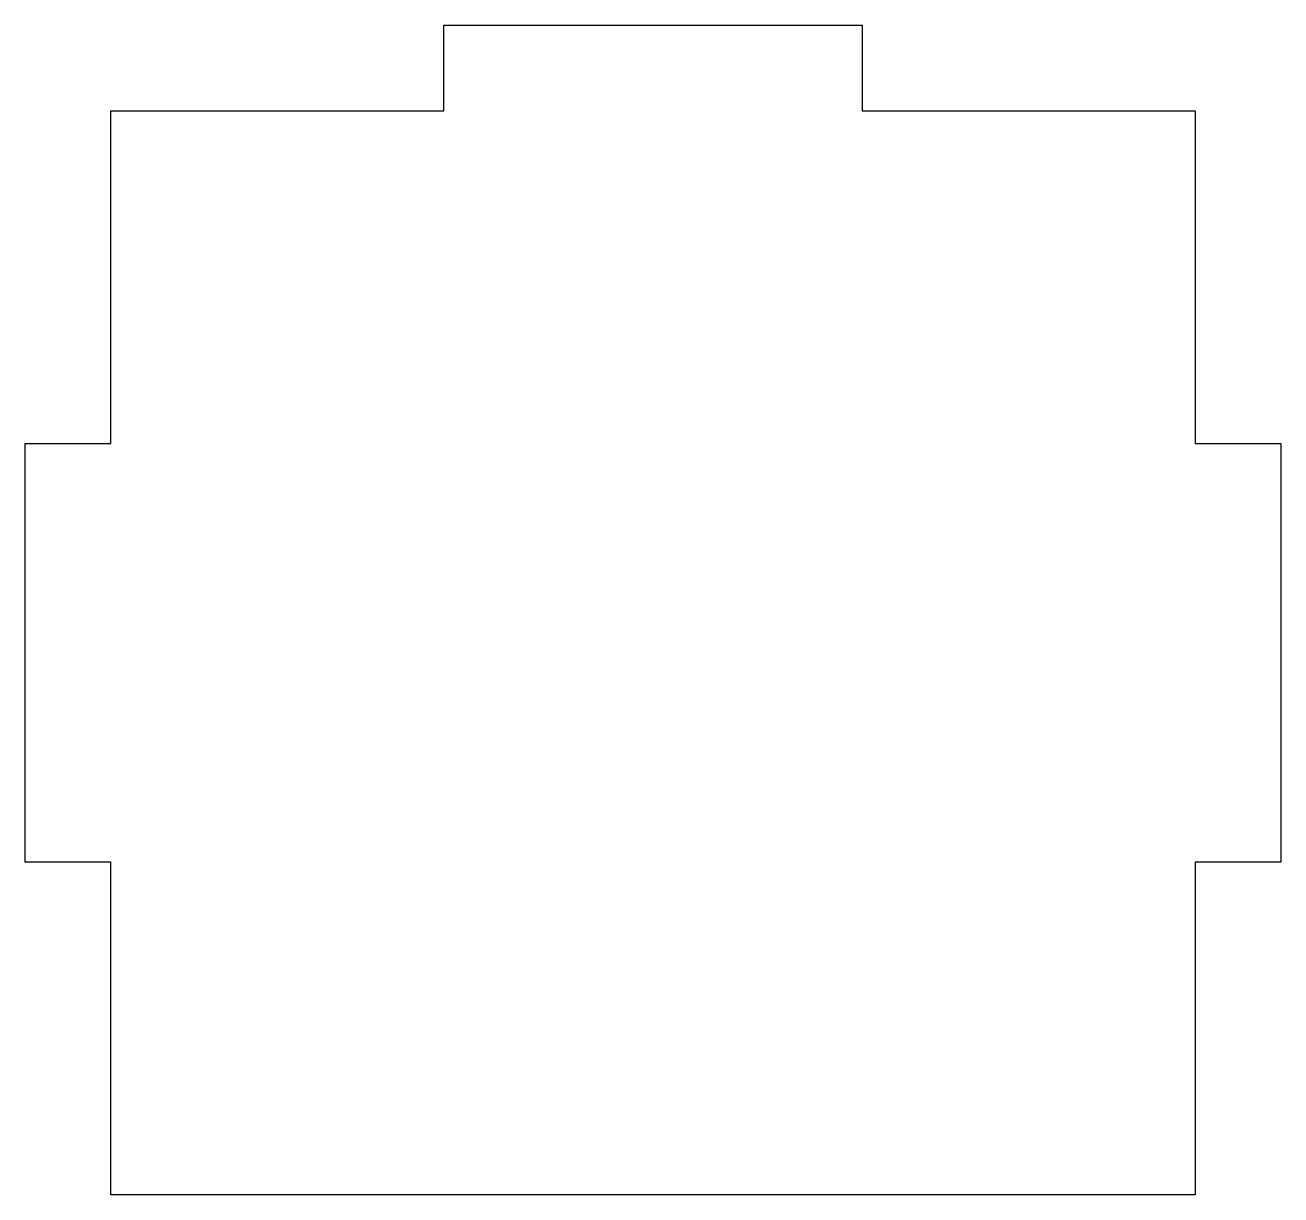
# Model space of a CAD drawing. Header units: millimetres. Extents: x -22 to 22, y -19 to 22.
import ezdxf

# ---------------------------------------------------------------- set-up
doc = ezdxf.new("R2010")
doc.units = ezdxf.units.MM
doc.layers.get('0').update_dxf_attribs({"linetype": 'CONTINUOUS'})

msp = doc.modelspace()

# ---------------------------------------------------------------- linework, layer by layer
msp.add_lwpolyline([(-7.333, 22), (7.333, 22), (7.333, 19), (19, 19), (19, 7.333), (22, 7.333), (22, -7.333), (19, -7.333), (19, -19), (-19, -19), (-19, -7.333), (-22, -7.333), (-22, 7.333), (-19, 7.333), (-19, 19), (-7.333, 19)], close=True)

doc.saveas('drawing.dxf')
